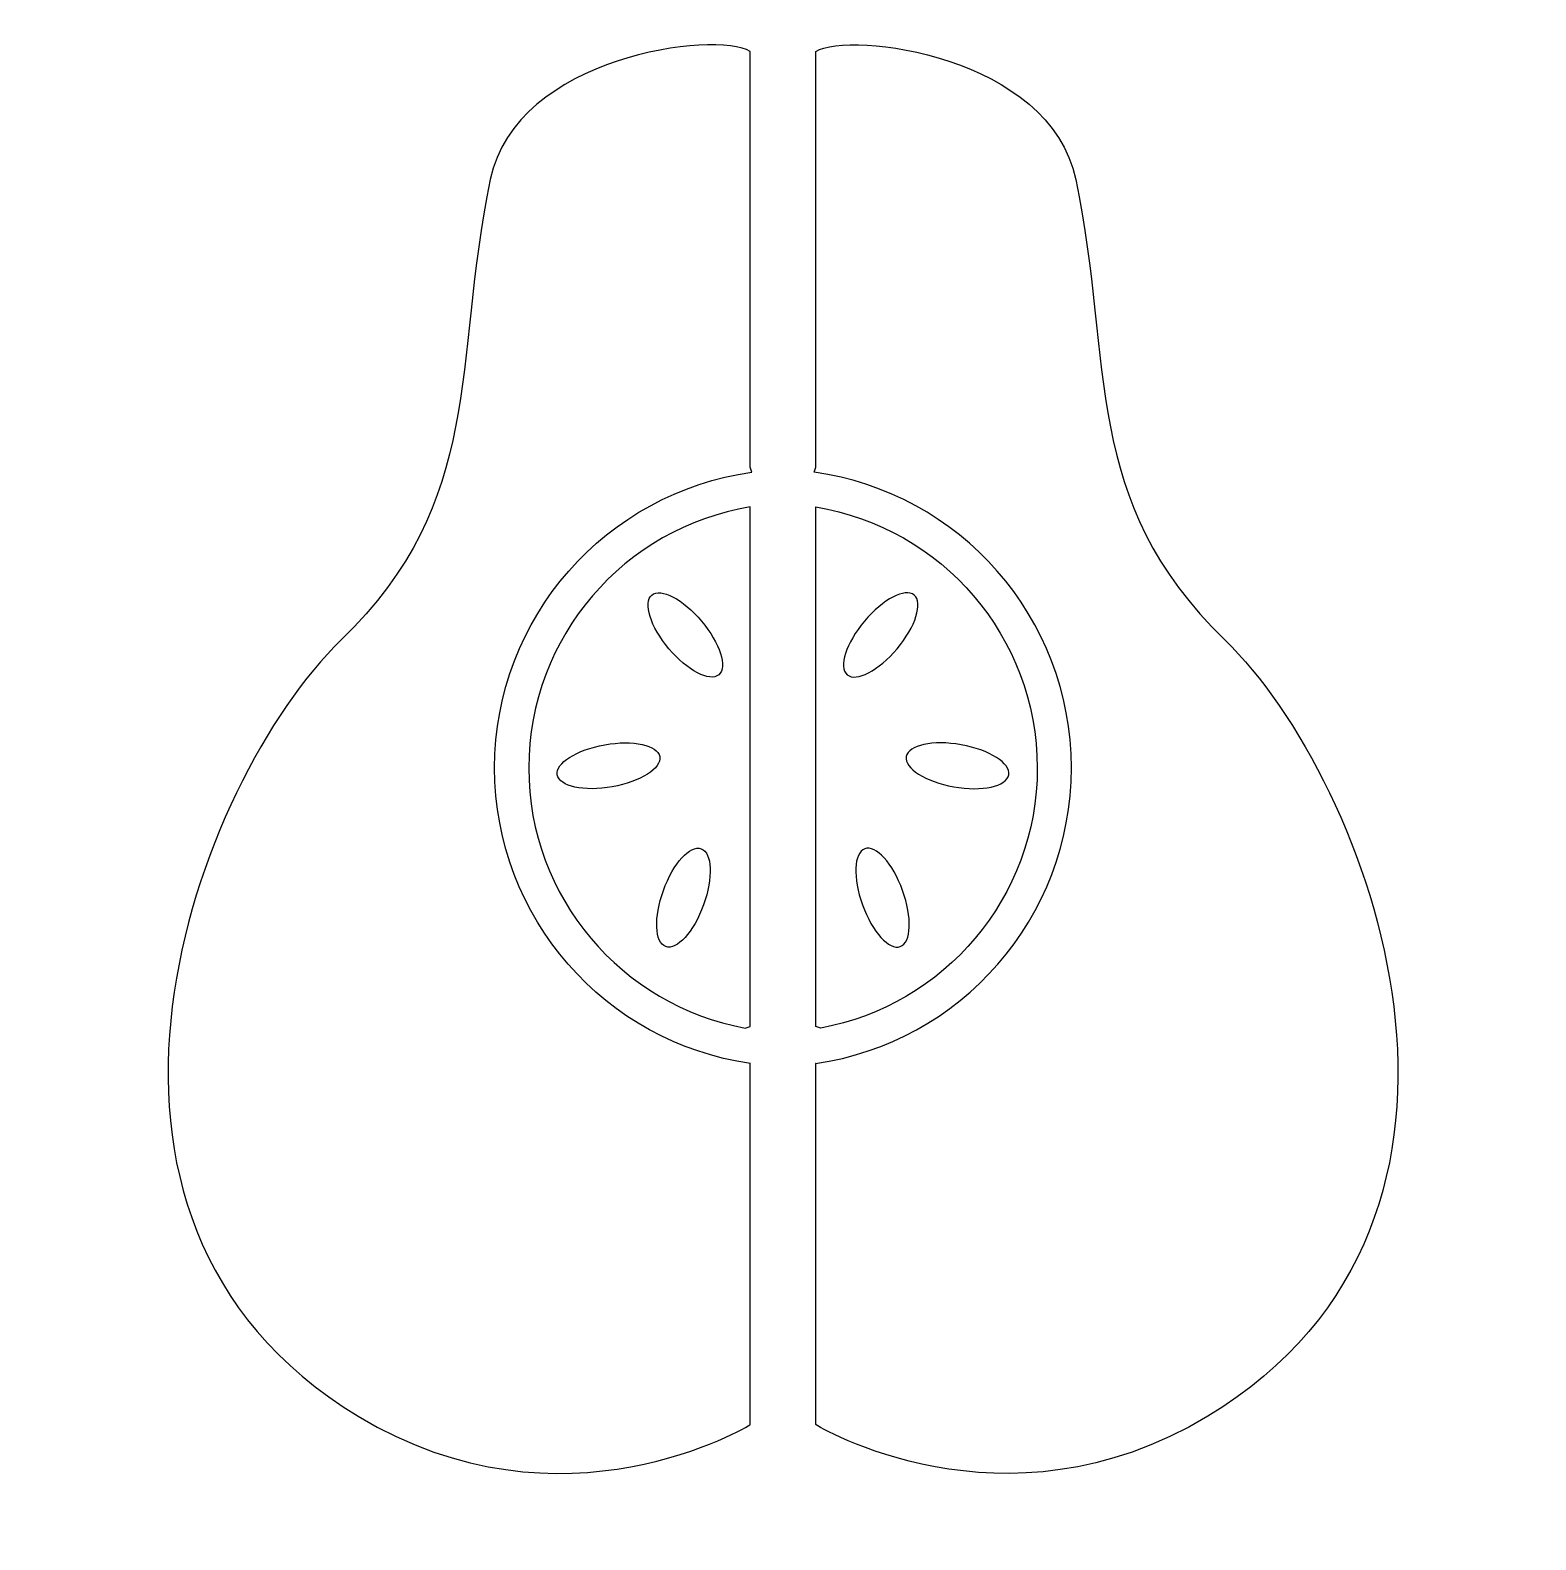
# Model space of a CAD drawing. Header units: centimetres. Extents: x -10.5 to 10.5, y -10.8 to 10.1.
import ezdxf

# ---------------------------------------------------------------- set-up
doc = ezdxf.new("R2010")
doc.units = ezdxf.units.CM
doc.header["$MEASUREMENT"] = 0
doc.layers.add('Camada 1', color=7, linetype='Continuous')

msp = doc.modelspace()

# ---------------------------------------------------------------- linework, layer by layer
at = {"layer": 'Camada 1'}
for points, knots in [([(-0.45372, -4.22432), (-0.45372, -4.22432), (-0.45372, -9.23781), (-0.45372, -9.23781), (-0.45372, -9.23781), (-0.45372, -9.23781), (-3.05791, -10.83595), (-5.89903, -9.11957), (-5.89903, -9.11957), (-10.4528, -6.36859), (-8.14804, -0.30053), (-6.13573, 1.65279), (-6.13573, 1.65279), (-4.12341, 3.6061), (-4.59845, 5.46279), (-4.0642, 8.04489), (-4.0642, 8.04489), (-3.70902, 9.76151), (-0.92714, 10.11642), (-0.45375, 9.82051), (-0.45375, 9.82051), (-0.45375, 9.82051), (-0.45375, 4.0514), (-0.45375, 4.0514), (-0.45375, 4.0514), (-0.45375, 4.0514), (-0.43285, 3.98102), (-0.43285, 3.98102), (-0.43285, 3.98102), (-2.45051, 3.70225), (-4.00406, 1.97103), (-4.00406, -0.12304), (-4.00406, -0.12304), (-4.00406, -2.21015), (-2.46072, -3.93677), (-0.4533, -4.22432), (-0.4533, -4.22432), (-0.4533, -4.22432), (-0.45372, -4.22432), (-0.45372, -4.22432)], [0, 0, 0, 0, 0.09090909, 0.09090909, 0.09090909, 0.09090909, 0.18181818, 0.18181818, 0.18181818, 0.18181818, 0.27272727, 0.27272727, 0.27272727, 0.27272727, 0.36363636, 0.36363636, 0.36363636, 0.36363636, 0.45454545, 0.45454545, 0.45454545, 0.45454545, 0.54545455, 0.54545455, 0.54545455, 0.54545455, 0.63636364, 0.63636364, 0.63636364, 0.63636364, 0.72727273, 0.72727273, 0.72727273, 0.72727273, 0.81818182, 0.81818182, 0.81818182, 0.81818182, 1, 1, 1, 1]), ([(0.45383, -4.22432), (0.45383, -4.22432), (0.45383, -9.23781), (0.45383, -9.23781), (0.45383, -9.23781), (0.45383, -9.23781), (3.05815, -10.83595), (5.89901, -9.11957), (5.89901, -9.11957), (10.45278, -6.36856), (8.14805, -0.30053), (6.13594, 1.65281), (6.13594, 1.65281), (4.12341, 3.60612), (4.59866, 5.46281), (4.06441, 8.04491), (4.06441, 8.04491), (3.709, 9.7615), (0.92711, 10.11644), (0.45383, 9.8205), (0.45383, 9.8205), (0.45383, 9.8205), (0.45383, 4.05139), (0.45383, 4.05139), (0.45383, 4.05139), (0.45383, 4.05139), (0.43293, 3.98101), (0.43293, 3.98101), (0.43293, 3.98101), (2.45046, 3.70224), (4.00401, 1.97102), (4.00401, -0.12305), (4.00401, -0.12305), (4.00401, -2.21016), (2.4607, -3.93678), (0.45338, -4.22433), (0.45338, -4.22433), (0.45338, -4.22433), (0.45383, -4.22432), (0.45383, -4.22432)], [0, 0, 0, 0, 0.09090909, 0.09090909, 0.09090909, 0.09090909, 0.18181818, 0.18181818, 0.18181818, 0.18181818, 0.27272727, 0.27272727, 0.27272727, 0.27272727, 0.36363636, 0.36363636, 0.36363636, 0.36363636, 0.45454545, 0.45454545, 0.45454545, 0.45454545, 0.54545455, 0.54545455, 0.54545455, 0.54545455, 0.63636364, 0.63636364, 0.63636364, 0.63636364, 0.72727273, 0.72727273, 0.72727273, 0.72727273, 0.81818182, 0.81818182, 0.81818182, 0.81818182, 1, 1, 1, 1]), ([(-0.52667, -3.73257), (-2.2354, -3.41946), (-3.53038, -1.92237), (-3.53038, -0.12304), (-3.53038, -0.12304), (-3.53038, 1.70134), (-2.19916, 3.21471), (-0.45489, 3.49879), (-0.45489, 3.49879), (-0.45489, 3.49879), (-0.45372, 3.49878), (-0.45372, 3.49878), (-0.45372, 3.49878), (-0.45372, 3.49878), (-0.45372, -3.71027), (-0.45372, -3.71027), (-0.45372, -3.71027), (-0.45372, -3.71027), (-0.52667, -3.73257), (-0.52667, -3.73257)], [0, 0, 0, 0, 0.16666667, 0.16666667, 0.16666667, 0.16666667, 0.33333333, 0.33333333, 0.33333333, 0.33333333, 0.5, 0.5, 0.5, 0.5, 0.66666667, 0.66666667, 0.66666667, 0.66666667, 1, 1, 1, 1]), ([(0.52677, -3.73257), (2.23537, -3.41946), (3.53058, -1.92237), (3.53058, -0.12304), (3.53058, -0.12304), (3.53058, 1.70134), (2.19912, 3.21471), (0.45498, 3.49879), (0.45498, 3.49879), (0.45498, 3.49879), (0.45383, 3.49878), (0.45383, 3.49878), (0.45383, 3.49878), (0.45383, 3.49878), (0.45383, -3.71027), (0.45383, -3.71027), (0.45383, -3.71027), (0.45383, -3.71027), (0.52677, -3.73257), (0.52677, -3.73257)], [0, 0, 0, 0, 0.16666667, 0.16666667, 0.16666667, 0.16666667, 0.33333333, 0.33333333, 0.33333333, 0.33333333, 0.5, 0.5, 0.5, 0.5, 0.66666667, 0.66666667, 0.66666667, 0.66666667, 1, 1, 1, 1])]:
    msp.add_open_spline(points, degree=3, knots=knots, dxfattribs=at)
at = {"layer": 'Camada 1', "color": 7}
for points in [[(-1.58402, 1.53245), (-1.32711, 1.22723), (-1.01792, 1.06533), (-0.89227, 1.171), (-0.89227, 1.171), (-0.76707, 1.27599), (-0.87393, 1.60886), (-1.13106, 1.91387), (-1.13106, 1.91387), (-1.38797, 2.21933), (-1.69737, 2.38123), (-1.82234, 2.27624), (-1.82234, 2.27624), (-1.94756, 2.17079), (-1.84093, 1.83768), (-1.58402, 1.53245)], [(1.58402, 1.53245), (1.32711, 1.22723), (1.01816, 1.06533), (0.89227, 1.171), (0.89227, 1.171), (0.76728, 1.27599), (0.87415, 1.60886), (1.13106, 1.91387), (1.13106, 1.91387), (1.38797, 2.21933), (1.69737, 2.38123), (1.82234, 2.27624), (1.82234, 2.27624), (1.9478, 2.17079), (1.84093, 1.83768), (1.58402, 1.53245)], [(-2.37057, -0.38437), (-1.97777, -0.31468), (-1.683, -0.1277), (-1.71157, 0.03399), (-1.71157, 0.03399), (-1.73991, 0.19472), (-2.08162, 0.26883), (-2.47442, 0.19846), (-2.47442, 0.19846), (-2.86746, 0.12877), (-3.16223, -0.05821), (-3.13389, -0.21895), (-3.13389, -0.21895), (-3.10506, -0.38019), (-2.76337, -0.4543), (-2.37057, -0.38437)], [(2.37055, -0.38437), (1.97799, -0.31468), (1.68298, -0.1277), (1.71179, 0.03399), (1.71179, 0.03399), (1.74013, 0.19472), (2.0816, 0.26883), (2.47461, 0.19846), (2.47461, 0.19846), (2.86765, 0.12877), (3.16218, -0.05821), (3.13385, -0.21895), (3.13385, -0.21895), (3.10506, -0.38019), (2.76359, -0.4543), (2.37055, -0.38437)], [(-1.10367, -2.0241), (-0.96778, -1.64895), (-0.98217, -1.30031), (-1.13643, -1.24411), (-1.13643, -1.24411), (-1.28997, -1.18836), (-1.52505, -1.44712), (-1.66049, -1.82249), (-1.66049, -1.82249), (-1.79662, -2.19788), (-1.78196, -2.54652), (-1.62866, -2.60251), (-1.62866, -2.60251), (-1.47464, -2.65802), (-1.23956, -2.39925), (-1.10367, -2.0241)], [(1.10367, -2.0241), (0.96802, -1.64895), (0.98241, -1.30031), (1.13664, -1.24411), (1.13664, -1.24411), (1.28997, -1.18836), (1.52505, -1.44712), (1.6607, -1.82249), (1.6607, -1.82249), (1.79683, -2.19788), (1.78196, -2.54652), (1.62863, -2.60251), (1.62863, -2.60251), (1.47485, -2.65802), (1.23977, -2.39925), (1.10367, -2.0241)]]:
    msp.add_open_spline(points, degree=3, knots=[0, 0, 0, 0, 0.2, 0.2, 0.2, 0.2, 0.4, 0.4, 0.4, 0.4, 0.6, 0.6, 0.6, 0.6, 1, 1, 1, 1], dxfattribs=at)

doc.saveas('drawing.dxf')
